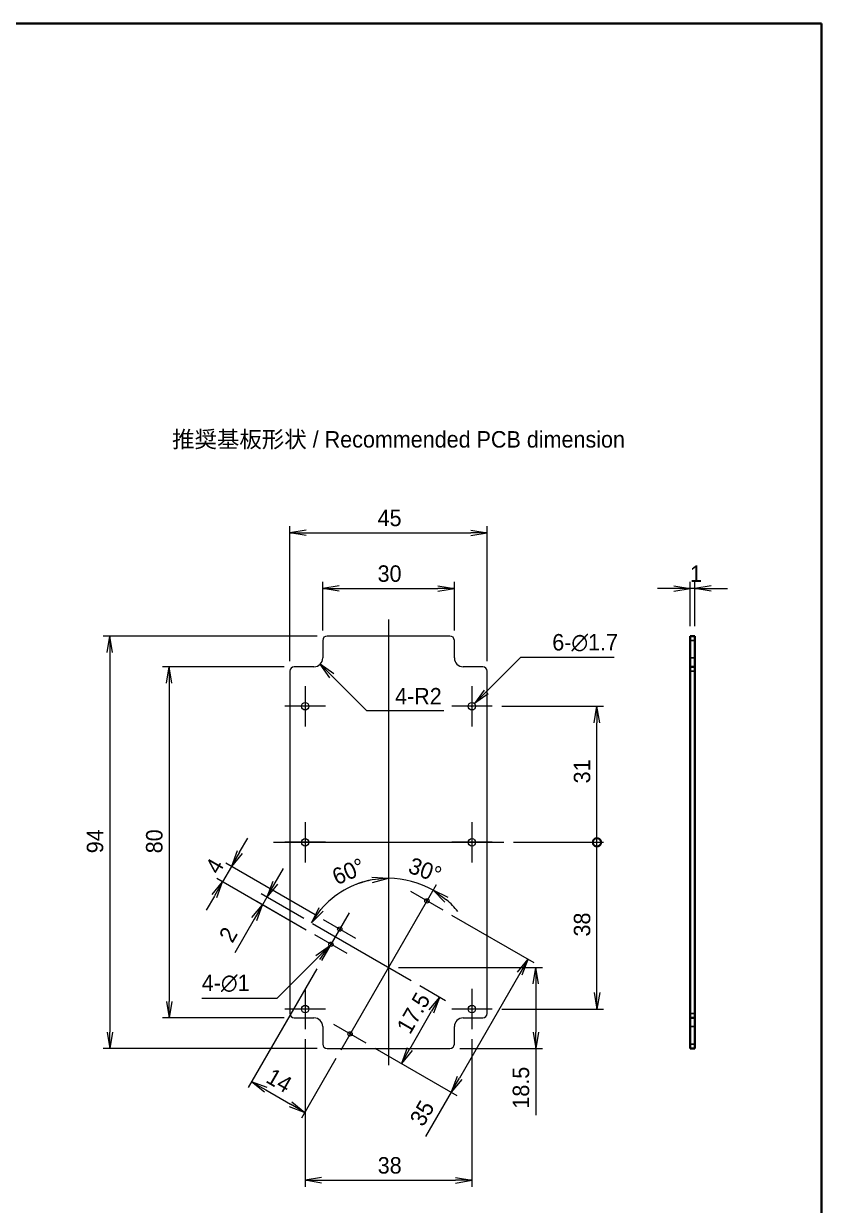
# Model space of a CAD drawing. Header units: millimetres. Extents: x 0 to 2180, y 0 to 422.
# Drawn here: x 1402.2 to 1584, y 152.3 to 421.5 of the extents above; entities that cross this region are included whole.
import ezdxf

# ---------------------------------------------------------------- set-up
doc = ezdxf.new("R2010")
doc.units = ezdxf.units.MM
doc.header["$LTSCALE"] = 1.5
doc.layers.get('Defpoints').update_dxf_attribs({"lineweight": 25})
for name, color, linetype, lineweight in [('Border (ISO)', 7, 'Continuous', 35), ('Center Mark (ISO)', 131, 'Continuous', 18), ('Centerline (ISO)', 131, 'Continuous', 18), ('Dimension (ISO)', 7, 'Continuous', 18), ('Dimension (ISO) @ 1', 7, 'Continuous', 18), ('Symbol (ISO)', 7, 'Continuous', 18), ('Visible (ISO)', 7, 'Continuous', 35), ('Visible Narrow (ISO)', 7, 'Continuous', 25)]:
    doc.layers.add(name, color=color, linetype=linetype, lineweight=lineweight)
doc.styles.add('Note Text (TK)', font='MS PGothic.ttf')
doc.dimstyles.new('Default - Method 1b (TK)', dxfattribs={"dimscale": 1.5, "dimtxt": 2.5, "dimasz": 2.5, "dimexe": 1, "dimexo": 1.5, "dimgap": 1, "dimtad": 1, "dimrnd": 1e-08, "dimdsep": 46, "dimtxsty": 'Note Text (TK)', "dimblk": 'OPEN', "dimcen": 0.09, "dimdle": 5, "dimclrd": 100, "dimclre": 100, "dimclrt": 7, "dimadec": 1, "dimazin": 1, "dimtfac": 1, "dimtmove": 0, "dimatfit": 3, "dimldrblk": 'OPEN', "dimfxl": 1, "dimtolj": 1, "dimlwd": -1, "dimlwe": -1, "dimarcsym": 0})

# ---------------------------------------------------------------- blocks, each defined once
blk = doc.blocks.new('図面枠 tk図枠')
at = {"layer": 'Border (ISO)'}
for p, q in [((14.5, 289), (405.5, 289)), ((405.5, 289), (405.5, 8))]:
    blk.add_line(p, q, dxfattribs=at)
blk = doc.blocks.new('_Open')
at = {"color": 0, "linetype": 'ByBlock', "lineweight": -2}
for p, q in [((-1, 0.167), (0, 0)), ((-1, -0.167), (0, 0)), ((0, 0), (-1, 0))]:
    blk.add_line(p, q, dxfattribs=at)
blk = doc.blocks.new('*D117')
at = {"layer": 'Defpoints', "color": 0}
for p in [(1456.64, 220.75), (1468.03, 216.48), (1468.55, 213.88)]:
    blk.add_point(p, dxfattribs=at)
at = {"layer": 'Dimension (ISO)', "color": 100}
for p, q in [((1459.51, 225.73), (1461.39, 228.98)), ((1466.6, 215), (1455.34, 221.5)), ((1466.08, 217.61), (1456.34, 223.23)), ((1457.64, 222.48), (1456.64, 220.75)), ((1454.76, 217.5), (1450.3, 209.78))]:
    blk.add_line(p, q, dxfattribs=at)
at = {"layer": 'Dimension (ISO)', "color": 100, "xscale": 3.75, "yscale": 3.75, "zscale": 3.75}
for p, rotation in [((1457.64, 222.48), 240), ((1456.64, 220.75), 59.99999999999999)]:
    blk.add_blockref('_Open', p, dxfattribs=dict(at, rotation=rotation))
at = {"layer": 'Dimension (ISO)', "color": 7, "insert": (1448.13, 212.76), "char_height": 3.75, "attachment_point": 4, "rotation": 60, "style": 'Note Text (TK)'}
blk.add_mtext('\\A1;2', dxfattribs=at)
blk = doc.blocks.new('*D118')
at = {"layer": 'Defpoints', "color": 0}
for p in [(1447.55, 226), (1470.55, 217.34), (1468.55, 213.88)]:
    blk.add_point(p, dxfattribs=at)
at = {"layer": 'Dimension (ISO)', "color": 100}
for p, q in [((1451.42, 232.71), (1453.3, 235.96)), ((1449.55, 229.47), (1447.55, 226)), ((1468.6, 218.47), (1448.25, 230.22)), ((1466.6, 215), (1446.25, 226.75)), ((1445.67, 222.75), (1443.8, 219.51))]:
    blk.add_line(p, q, dxfattribs=at)
at = {"layer": 'Dimension (ISO)', "color": 100, "xscale": 3.75, "yscale": 3.75, "zscale": 3.75}
for p, rotation in [((1449.55, 229.47), 239.9999999999999), ((1447.55, 226), 59.99999999999988)]:
    blk.add_blockref('_Open', p, dxfattribs=dict(at, rotation=rotation))
at = {"layer": 'Dimension (ISO)', "color": 7, "insert": (1445.03, 228.4), "char_height": 3.75, "attachment_point": 4, "rotation": 60, "style": 'Note Text (TK)'}
blk.add_mtext('\\A1;4', dxfattribs=at)
blk = doc.blocks.new('*D119')
at = {"layer": 'Defpoints', "color": 0}
for p in [(1470.1, 208.07), (1474.48, 187.65), (1466.28, 173.45)]:
    blk.add_point(p, dxfattribs=at)
at = {"layer": 'Dimension (ISO)', "color": 100}
for p, q in [((1468.98, 206.12), (1453.4, 179.15)), ((1473.35, 185.7), (1465.53, 172.15)), ((1457.4, 178.57), (1463.03, 175.32))]:
    blk.add_line(p, q, dxfattribs=at)
at = {"layer": 'Dimension (ISO)', "color": 100, "xscale": 3.75, "yscale": 3.75, "zscale": 3.75}
for p, rotation in [((1454.15, 180.45), 149.9999999999994), ((1466.28, 173.45), 329.9999999999994)]:
    blk.add_blockref('_Open', p, dxfattribs=dict(at, rotation=rotation))
at = {"layer": 'Dimension (ISO)', "color": 7, "insert": (1458.08, 182.08), "char_height": 3.75, "attachment_point": 4, "rotation": 330, "style": 'Note Text (TK)'}
blk.add_mtext('\\A1;14', dxfattribs=at)
blk = doc.blocks.new('*D120')
at = {"layer": 'Defpoints', "color": 0}
for p in [(1490.55, 203.48), (1497.04, 199.73), (1480.28, 189.2)]:
    blk.add_point(p, dxfattribs=at)
at = {"layer": 'Dimension (ISO)', "color": 100}
for p, q in [((1492.5, 202.36), (1498.34, 198.98)), ((1490.17, 187.83), (1495.17, 196.49)), ((1482.23, 188.08), (1489.59, 183.83))]:
    blk.add_line(p, q, dxfattribs=at)
at = {"layer": 'Dimension (ISO)', "color": 100, "xscale": 3.75, "yscale": 3.75, "zscale": 3.75}
for p, rotation in [((1497.04, 199.73), 59.99999999999999), ((1488.29, 184.58), 240)]:
    blk.add_blockref('_Open', p, dxfattribs=dict(at, rotation=rotation))
at = {"layer": 'Dimension (ISO)', "color": 7, "insert": (1488.65, 191.94), "char_height": 3.75, "attachment_point": 4, "rotation": 60, "style": 'Note Text (TK)'}
blk.add_mtext('\\A1;17.5', dxfattribs=at)
blk = doc.blocks.new('*D121')
at = {"layer": 'Defpoints', "color": 0}
for p in [(1497.78, 219.51), (1517.14, 208.34), (1480.28, 189.2)]:
    blk.add_point(p, dxfattribs=at)
at = {"layer": 'Dimension (ISO)', "color": 100}
for p, q in [((1499.73, 218.39), (1518.44, 207.59)), ((1515.27, 205.09), (1501.52, 181.27)), ((1482.23, 188.08), (1500.94, 177.28)), ((1499.64, 178.03), (1493.81, 167.93))]:
    blk.add_line(p, q, dxfattribs=at)
at = {"layer": 'Dimension (ISO)', "color": 100, "xscale": 3.75, "yscale": 3.75, "zscale": 3.75}
for p, rotation in [((1517.14, 208.34), 59.99999999999999), ((1499.64, 178.03), 240)]:
    blk.add_blockref('_Open', p, dxfattribs=dict(at, rotation=rotation))
at = {"layer": 'Dimension (ISO)', "color": 7, "insert": (1491.64, 170.91), "char_height": 3.75, "attachment_point": 4, "rotation": 60, "style": 'Note Text (TK)'}
blk.add_mtext('\\A1;35', dxfattribs=at)
blk = doc.blocks.new('*D122')
at = {"layer": 'Defpoints', "color": 0}
for p in [(1471.87, 211.4), (1472.58, 212.1)]:
    blk.add_point(p, dxfattribs=at)
at = {"layer": 'Dimension (ISO)', "color": 100}
for p, q in [((1472.09, 211.75), (1472.36, 211.75)), ((1472.23, 211.62), (1472.23, 211.89)), ((1459.95, 199.47), (1469.22, 208.75)), ((1442.79, 199.47), (1459.95, 199.47))]:
    blk.add_line(p, q, dxfattribs=at)
at = {"layer": 'Dimension (ISO)', "color": 100, "xscale": 3.75, "yscale": 3.75, "zscale": 3.75, "rotation": 44.9999999999908}
blk.add_blockref('_Open', (1471.87, 211.4), dxfattribs=at)
at = {"layer": 'Dimension (ISO)', "color": 7, "insert": (1442.79, 202.85), "char_height": 3.75, "attachment_point": 4, "style": 'Note Text (TK)'}
blk.add_mtext('\\A1;\\fＭＳ Ｐゴシック|b0|i0;4-∅1', dxfattribs=at)
blk = doc.blocks.new('*D123')
at = {"layer": 'Defpoints', "color": 0}
for p in [(1466.35, 192.38), (1504.35, 192.38), (1504.35, 157.98)]:
    blk.add_point(p, dxfattribs=at)
at = {"layer": 'Dimension (ISO)', "color": 100}
for p, q in [((1466.35, 190.13), (1466.35, 156.48)), ((1504.35, 190.13), (1504.35, 156.48)), ((1470.1, 157.98), (1500.6, 157.98))]:
    blk.add_line(p, q, dxfattribs=at)
at = {"layer": 'Dimension (ISO)', "color": 100, "xscale": 3.75, "yscale": 3.75, "zscale": 3.75, "rotation": 180}
blk.add_blockref('_Open', (1466.35, 157.98), dxfattribs=at)
at = {"layer": 'Dimension (ISO)', "color": 100, "xscale": 3.75, "yscale": 3.75, "zscale": 3.75}
blk.add_blockref('_Open', (1504.35, 157.98), dxfattribs=at)
at = {"layer": 'Dimension (ISO)', "color": 7, "insert": (1482.89, 161.36), "char_height": 3.75, "attachment_point": 4, "style": 'Note Text (TK)'}
blk.add_mtext('\\A1;38', dxfattribs=at)
blk = doc.blocks.new('*D124')
at = {"layer": 'Defpoints', "color": 0}
for p in [(1485.35, 206.48), (1499.35, 187.98), (1518.93, 187.98)]:
    blk.add_point(p, dxfattribs=at)
at = {"layer": 'Dimension (ISO)', "color": 100}
for p, q in [((1487.6, 206.48), (1520.43, 206.48)), ((1518.93, 202.73), (1518.93, 191.73)), ((1501.6, 187.98), (1520.43, 187.98)), ((1518.93, 187.98), (1518.93, 172.8))]:
    blk.add_line(p, q, dxfattribs=at)
at = {"layer": 'Dimension (ISO)', "color": 100, "xscale": 3.75, "yscale": 3.75, "zscale": 3.75}
for p, rotation in [((1518.93, 206.48), 90), ((1518.93, 187.98), 270)]:
    blk.add_blockref('_Open', p, dxfattribs=dict(at, rotation=rotation))
at = {"layer": 'Dimension (ISO)', "color": 7, "insert": (1515.55, 174.3), "char_height": 3.75, "attachment_point": 4, "rotation": 90, "style": 'Note Text (TK)'}
blk.add_mtext('\\A1;18.5', dxfattribs=at)
blk = doc.blocks.new('_DotSmall')
at = {"color": 0, "linetype": 'ByBlock', "const_width": 0.5}
blk.add_lwpolyline([(-0.0625, 0, 1), (0.0625, 0, 1)], format="xyb", close=True, dxfattribs=at)
blk = doc.blocks.new('*D125')
at = {"layer": 'Defpoints', "color": 0}
for p in [(1511.6, 234.98), (1532.85, 234.98), (1508.95, 196.98)]:
    blk.add_point(p, dxfattribs=at)
at = {"layer": 'Dimension (ISO)', "color": 100}
for p, q in [((1513.85, 234.98), (1534.35, 234.98)), ((1532.85, 200.73), (1532.85, 234.98)), ((1511.2, 196.98), (1534.35, 196.98))]:
    blk.add_line(p, q, dxfattribs=at)
at = {"layer": 'Dimension (ISO)', "color": 100, "xscale": 3.75, "yscale": 3.75, "zscale": 3.75}
for name, p, rotation in [('_DotSmall', (1532.85, 234.98), 90), ('_Open', (1532.85, 196.98), 270)]:
    blk.add_blockref(name, p, dxfattribs=dict(at, rotation=rotation))
at = {"layer": 'Dimension (ISO)', "color": 7, "insert": (1529.48, 213.52), "char_height": 3.75, "attachment_point": 4, "rotation": 90, "style": 'Note Text (TK)'}
blk.add_mtext('\\A1;38', dxfattribs=at)
blk = doc.blocks.new('*D126')
at = {"layer": 'Defpoints', "color": 0}
for p in [(1508.95, 265.98), (1532.85, 265.98), (1511.6, 234.98)]:
    blk.add_point(p, dxfattribs=at)
at = {"layer": 'Dimension (ISO)', "color": 100}
for p, q in [((1511.2, 265.98), (1534.35, 265.98)), ((1532.85, 234.98), (1532.85, 262.23)), ((1513.85, 234.98), (1534.35, 234.98))]:
    blk.add_line(p, q, dxfattribs=at)
at = {"layer": 'Dimension (ISO)', "color": 100, "xscale": 3.75, "yscale": 3.75, "zscale": 3.75}
for name, p, rotation in [('_Open', (1532.85, 265.98), 90), ('_DotSmall', (1532.85, 234.98), 270)]:
    blk.add_blockref(name, p, dxfattribs=dict(at, rotation=rotation))
at = {"layer": 'Dimension (ISO)', "color": 7, "insert": (1529.48, 248.41), "char_height": 3.75, "attachment_point": 4, "rotation": 90, "style": 'Note Text (TK)'}
blk.add_mtext('\\A1;31', dxfattribs=at)
blk = doc.blocks.new('*D127')
at = {"layer": 'Defpoints', "color": 0}
for p in [(1463.85, 274.98), (1435.35, 194.98), (1463.85, 194.98)]:
    blk.add_point(p, dxfattribs=at)
at = {"layer": 'Dimension (ISO)', "color": 100}
for p, q in [((1461.6, 274.98), (1433.85, 274.98)), ((1435.35, 271.23), (1435.35, 198.73)), ((1461.6, 194.98), (1433.85, 194.98))]:
    blk.add_line(p, q, dxfattribs=at)
at = {"layer": 'Dimension (ISO)', "color": 100, "xscale": 3.75, "yscale": 3.75, "zscale": 3.75}
for p, rotation in [((1435.35, 274.98), 90), ((1435.35, 194.98), 270)]:
    blk.add_blockref('_Open', p, dxfattribs=dict(at, rotation=rotation))
at = {"layer": 'Dimension (ISO)', "color": 7, "insert": (1431.98, 232.48), "char_height": 3.75, "attachment_point": 4, "rotation": 90, "style": 'Note Text (TK)'}
blk.add_mtext('\\A1;80', dxfattribs=at)
blk = doc.blocks.new('*D100')
at = {"layer": 'Defpoints', "color": 0}
for p in [(1471.35, 281.98), (1421.85, 187.98), (1471.35, 187.98)]:
    blk.add_point(p, dxfattribs=at)
at = {"layer": 'Dimension (ISO)', "color": 100}
for p, q in [((1469.1, 281.98), (1420.35, 281.98)), ((1421.85, 278.23), (1421.85, 191.73)), ((1469.1, 187.98), (1420.35, 187.98))]:
    blk.add_line(p, q, dxfattribs=at)
at = {"layer": 'Dimension (ISO)', "color": 100, "xscale": 3.75, "yscale": 3.75, "zscale": 3.75}
for p, rotation in [((1421.85, 281.98), 90), ((1421.85, 187.98), 270)]:
    blk.add_blockref('_Open', p, dxfattribs=dict(at, rotation=rotation))
at = {"layer": 'Dimension (ISO)', "color": 7, "insert": (1418.48, 232.49), "char_height": 3.75, "attachment_point": 4, "rotation": 90, "style": 'Note Text (TK)'}
blk.add_mtext('\\A1;94', dxfattribs=at)
blk = doc.blocks.new('*D101')
at = {"layer": 'Defpoints', "color": 0}
for p in [(1500.35, 292.8), (1470.35, 280.98), (1500.35, 280.98)]:
    blk.add_point(p, dxfattribs=at)
at = {"layer": 'Dimension (ISO)', "color": 100}
for p, q in [((1470.35, 283.23), (1470.35, 294.3)), ((1500.35, 283.23), (1500.35, 294.3)), ((1474.1, 292.8), (1496.6, 292.8))]:
    blk.add_line(p, q, dxfattribs=at)
at = {"layer": 'Dimension (ISO)', "color": 100, "xscale": 3.75, "yscale": 3.75, "zscale": 3.75, "rotation": 180}
blk.add_blockref('_Open', (1470.35, 292.8), dxfattribs=at)
at = {"layer": 'Dimension (ISO)', "color": 100, "xscale": 3.75, "yscale": 3.75, "zscale": 3.75}
blk.add_blockref('_Open', (1500.35, 292.8), dxfattribs=at)
at = {"layer": 'Dimension (ISO)', "color": 7, "insert": (1482.86, 296.18), "char_height": 3.75, "attachment_point": 4, "style": 'Note Text (TK)'}
blk.add_mtext('\\A1;30', dxfattribs=at)
blk = doc.blocks.new('*D102')
at = {"layer": 'Defpoints', "color": 0}
for p in [(1507.85, 305.48), (1462.85, 273.98), (1507.85, 273.98)]:
    blk.add_point(p, dxfattribs=at)
at = {"layer": 'Dimension (ISO)', "color": 100}
for p, q in [((1462.85, 276.23), (1462.85, 306.98)), ((1507.85, 276.23), (1507.85, 306.98)), ((1466.6, 305.48), (1504.1, 305.48))]:
    blk.add_line(p, q, dxfattribs=at)
at = {"layer": 'Dimension (ISO)', "color": 100, "xscale": 3.75, "yscale": 3.75, "zscale": 3.75, "rotation": 180}
blk.add_blockref('_Open', (1462.85, 305.48), dxfattribs=at)
at = {"layer": 'Dimension (ISO)', "color": 100, "xscale": 3.75, "yscale": 3.75, "zscale": 3.75}
blk.add_blockref('_Open', (1507.85, 305.48), dxfattribs=at)
at = {"layer": 'Dimension (ISO)', "color": 7, "insert": (1482.86, 308.86), "char_height": 3.75, "attachment_point": 4, "style": 'Note Text (TK)'}
blk.add_mtext('\\A1;45', dxfattribs=at)
blk = doc.blocks.new('*D103')
at = {"layer": 'Defpoints', "color": 0}
for p in [(1504.95, 266.58), (1503.75, 265.38)]:
    blk.add_point(p, dxfattribs=at)
at = {"layer": 'Dimension (ISO)', "color": 100}
for p, q in [((1515.44, 277.07), (1507.6, 269.24)), ((1536.77, 277.07), (1515.44, 277.07)), ((1504.22, 265.98), (1504.49, 265.98)), ((1504.35, 265.85), (1504.35, 266.12))]:
    blk.add_line(p, q, dxfattribs=at)
at = {"layer": 'Dimension (ISO)', "color": 100, "xscale": 3.75, "yscale": 3.75, "zscale": 3.75, "rotation": 224.9999999999945}
blk.add_blockref('_Open', (1504.95, 266.58), dxfattribs=at)
at = {"layer": 'Dimension (ISO)', "color": 7, "insert": (1522.67, 280.44), "char_height": 3.75, "attachment_point": 4, "style": 'Note Text (TK)'}
blk.add_mtext('\\A1;\\fＭＳ Ｐゴシック|b0|i0;6-∅1.7', dxfattribs=at)
blk = doc.blocks.new('*D104')
at = {"layer": 'Defpoints', "color": 0}
for p in [(1468.35, 276.98), (1469.77, 275.57)]:
    blk.add_point(p, dxfattribs=at)
at = {"layer": 'Dimension (ISO)', "color": 100}
for p, q in [((1480.44, 264.9), (1472.42, 272.92)), ((1497.96, 264.9), (1480.44, 264.9))]:
    blk.add_line(p, q, dxfattribs=at)
at = {"layer": 'Dimension (ISO)', "color": 100, "xscale": 3.75, "yscale": 3.75, "zscale": 3.75, "rotation": 135.0000000000046}
blk.add_blockref('_Open', (1469.77, 275.57), dxfattribs=at)
at = {"layer": 'Dimension (ISO)', "color": 7, "insert": (1486.84, 268.27), "char_height": 3.75, "attachment_point": 4, "style": 'Note Text (TK)'}
blk.add_mtext('\\A1;\\fＭＳ Ｐゴシック|b0|i0;4-R2', dxfattribs=at)
blk = doc.blocks.new('*D105')
at = {"layer": 'Defpoints', "color": 0}
for p in [(1485.35, 285.73), (1472.31, 222.03), (1468.03, 216.48), (1485.35, 206.48)]:
    blk.add_point(p, dxfattribs=at)
at = {"layer": 'Dimension (ISO)', "color": 100}
blk.add_arc((1485.35, 206.48), 20.29, 100.6034, 139.3966, dxfattribs=at)
at = {"layer": 'Dimension (ISO)', "color": 100, "xscale": 3.75, "yscale": 3.75, "zscale": 3.75}
for p, rotation in [((1485.35, 226.78), 5.301677496016385), ((1467.78, 216.63), 234.6983225039835)]:
    blk.add_blockref('_Open', p, dxfattribs=dict(at, rotation=rotation))
at = {"layer": 'Dimension (ISO)', "color": 7, "insert": (1472.84, 226.86), "char_height": 3.75, "attachment_point": 4, "rotation": 23.3705, "style": 'Note Text (TK)'}
blk.add_mtext('\\A1;60°', dxfattribs=at)
blk = doc.blocks.new('*D106')
at = {"layer": 'Defpoints', "color": 0}
for p in [(1485.35, 285.73), (1488.88, 226.47), (1496.23, 225.32), (1485.35, 206.48)]:
    blk.add_point(p, dxfattribs=at)
at = {"layer": 'Dimension (ISO)', "color": 100}
for start, end in [(100.5995, 111.199), (60, 90), (38.801, 49.4005)]:
    blk.add_arc((1485.35, 206.48), 20.3, start, end, dxfattribs=at)
at = {"layer": 'Dimension (ISO)', "color": 100, "xscale": 3.75, "yscale": 3.75, "zscale": 3.75}
for p, rotation in [((1485.35, 226.78), 5.299739383891842), ((1495.5, 224.06), 144.7002606161079)]:
    blk.add_blockref('_Open', p, dxfattribs=dict(at, rotation=rotation))
at = {"layer": 'Dimension (ISO)', "color": 7, "insert": (1490.21, 229.9), "char_height": 3.75, "attachment_point": 4, "rotation": 340.0929, "style": 'Note Text (TK)'}
blk.add_mtext('\\A1;30°', dxfattribs=at)
blk = doc.blocks.new('*D107')
at = {"layer": 'Defpoints', "color": 0}
for p in [(1554.13, 292.8), (1554.13, 281.98), (1555.13, 281.98)]:
    blk.add_point(p, dxfattribs=at)
at = {"layer": 'Dimension (ISO)', "color": 100}
for p, q in [((1554.13, 284.23), (1554.13, 294.3)), ((1555.13, 284.23), (1555.13, 294.3)), ((1550.38, 292.8), (1546.63, 292.8)), ((1555.13, 292.8), (1554.13, 292.8)), ((1558.88, 292.8), (1562.63, 292.8))]:
    blk.add_line(p, q, dxfattribs=at)
at = {"layer": 'Dimension (ISO)', "color": 100, "xscale": 3.75, "yscale": 3.75, "zscale": 3.75}
blk.add_blockref('_Open', (1554.13, 292.8), dxfattribs=at)
at = {"layer": 'Dimension (ISO)', "color": 100, "xscale": 3.75, "yscale": 3.75, "zscale": 3.75, "rotation": 180}
blk.add_blockref('_Open', (1555.13, 292.8), dxfattribs=at)
at = {"layer": 'Dimension (ISO)', "color": 7, "insert": (1554.07, 296.18), "char_height": 3.75, "attachment_point": 4, "style": 'Note Text (TK)'}
blk.add_mtext('\\A1;1', dxfattribs=at)

msp = doc.modelspace()

# ---------------------------------------------------------------- linework, layer by layer
at = {"layer": 'Center Mark (ISO)', "linetype": 'Continuous'}
for p, q in [((1466.3511, 270.5834), (1466.3511, 261.3834)), ((1504.3511, 270.5834), (1504.3511, 261.3834)), ((1470.9511, 265.9834), (1461.7511, 265.9834)), ((1508.9511, 265.9834), (1499.7511, 265.9834)), ((1466.3511, 239.5834), (1466.3511, 230.3834)), ((1504.3511, 239.5834), (1504.3511, 230.3834)), ((1470.9511, 234.9834), (1461.7511, 234.9834)), ((1508.9511, 234.9834), (1499.7511, 234.9834)), ((1497.7817, 219.5139), (1490.4205, 223.7639)), ((1477.9074, 213.0905), (1470.5462, 217.3405)), ((1475.9074, 209.6264), (1468.5462, 213.8764)), ((1466.3511, 201.5834), (1466.3511, 192.3834)), ((1504.3511, 201.5834), (1504.3511, 192.3834)), ((1470.9511, 196.9834), (1461.7511, 196.9834)), ((1508.9511, 196.9834), (1499.7511, 196.9834)), ((1480.2817, 189.203), (1472.9205, 193.453))]:
    msp.add_line(p, q, dxfattribs=at)
at = {"layer": 'Centerline (ISO)', "linetype": 'Continuous'}
for p, q in [((1485.3511, 285.7334), (1485.3511, 184.2334)), ((1459.1011, 234.9834), (1511.6011, 234.9834)), ((1496.2261, 225.3195), (1474.4761, 187.6474)), ((1476.3518, 218.8961), (1470.1018, 208.0708)), ((1468.0306, 216.4834), (1490.5473, 203.4834))]:
    msp.add_line(p, q, dxfattribs=at)
at = {"layer": 'Visible (ISO)', "linetype": 'Continuous', "lineweight": 18}
for p, q in [((1470.3511, 280.9834), (1470.3511, 276.9834)), ((1499.3511, 281.9834), (1471.3511, 281.9834)), ((1500.3511, 276.9834), (1500.3511, 280.9834)), ((1468.3511, 274.9834), (1463.8511, 274.9834)), ((1506.8511, 274.9834), (1502.3511, 274.9834)), ((1462.8511, 273.9834), (1462.8511, 195.9834)), ((1507.8511, 195.9834), (1507.8511, 273.9834)), ((1463.8511, 194.9834), (1468.3511, 194.9834)), ((1502.3511, 194.9834), (1506.8511, 194.9834)), ((1470.3511, 192.9834), (1470.3511, 188.9834)), ((1500.3511, 188.9834), (1500.3511, 192.9834)), ((1471.3511, 187.9834), (1499.3511, 187.9834))]:
    msp.add_line(p, q, dxfattribs=at)
at = {"layer": 'Visible (ISO)', "linetype": 'Continuous'}
for p, q in [((1554.1318, 280.9834), (1554.1318, 281.9834)), ((1555.1318, 281.9834), (1554.1318, 281.9834)), ((1554.1318, 276.9834), (1554.1318, 280.9834)), ((1555.1318, 281.9834), (1555.1318, 280.9834)), ((1555.1318, 280.9834), (1555.1318, 276.9834)), ((1554.1318, 276.9834), (1554.1318, 274.9834)), ((1554.1318, 273.9834), (1554.1318, 274.9834)), ((1555.1318, 274.9834), (1554.1318, 274.9834)), ((1555.1318, 274.9834), (1555.1318, 276.9834)), ((1555.1318, 274.9834), (1555.1318, 273.9834)), ((1554.1318, 195.9834), (1554.1318, 273.9834)), ((1555.1318, 273.9834), (1555.1318, 195.9834)), ((1554.1318, 194.9834), (1554.1318, 195.9834)), ((1554.1318, 194.9834), (1554.1318, 192.9834)), ((1554.1318, 194.9834), (1555.1318, 194.9834)), ((1555.1318, 195.9834), (1555.1318, 194.9834)), ((1555.1318, 192.9834), (1555.1318, 194.9834)), ((1554.1318, 188.9834), (1554.1318, 192.9834)), ((1555.1318, 192.9834), (1555.1318, 188.9834)), ((1554.1318, 187.9834), (1554.1318, 188.9834)), ((1555.1318, 188.9834), (1555.1318, 187.9834)), ((1554.1318, 187.9834), (1555.1318, 187.9834))]:
    msp.add_line(p, q, dxfattribs=at)
at = {"layer": 'Visible (ISO)', "linetype": 'Continuous', "lineweight": 18}
for centre, radius in [((1466.3511, 265.9834), 0.85), ((1504.3511, 265.9834), 0.85), ((1466.3511, 234.9834), 0.85), ((1504.3511, 234.9834), 0.85), ((1494.1011, 221.6389), 0.5), ((1474.2268, 215.2155), 0.5), ((1472.2268, 211.7514), 0.5), ((1466.3511, 196.9834), 0.85), ((1504.3511, 196.9834), 0.85), ((1476.6011, 191.328), 0.5)]:
    msp.add_circle(centre, radius, dxfattribs=at)
for centre, radius, start, end in [((1471.3511, 280.9834), 1, 90, 180), ((1499.3511, 280.9834), 1, 0, 90), ((1463.8511, 273.9834), 1, 90, 180), ((1468.3511, 276.9834), 2, 270, 0), ((1502.3511, 276.9834), 2, 180, 270), ((1506.8511, 273.9834), 1, 0, 90), ((1463.8511, 195.9834), 1, 180, 270), ((1468.3511, 192.9834), 2, 0, 90), ((1502.3511, 192.9834), 2, 90, 180), ((1506.8511, 195.9834), 1, 270, 0), ((1471.3511, 188.9834), 1, 180, 270), ((1499.3511, 188.9834), 1, 270, 0)]:
    msp.add_arc(centre, radius, start, end, dxfattribs=at)
at = {"layer": 'Visible Narrow (ISO)', "linetype": 'Continuous'}
for p, q in [((1554.1318, 280.9834), (1555.1318, 280.9834)), ((1555.1318, 276.9834), (1554.1318, 276.9834)), ((1554.1318, 273.9834), (1555.1318, 273.9834)), ((1555.1318, 195.9834), (1554.1318, 195.9834)), ((1554.1318, 192.9834), (1555.1318, 192.9834)), ((1555.1318, 188.9834), (1554.1318, 188.9834))]:
    msp.add_line(p, q, dxfattribs=at)

# ---------------------------------------------------------------- block references
at = {"xscale": 1.5, "yscale": 1.5, "zscale": 1.5}
msp.add_blockref('図面枠 tk図枠', (975.75, -12), dxfattribs=at)

# ---------------------------------------------------------------- texts
at = {"layer": 'Symbol (ISO)', "color": 7, "insert": (1436.0145, 326.5698), "char_height": 3.75, "width": 111.447372, "attachment_point": 4, "line_spacing_factor": 1.5, "style": 'Note Text (TK)'}
msp.add_mtext('\\fＭＳ Ｐゴシック|b0|i0;推奨基板形状 / Recommended PCB dimension', dxfattribs=at)

# ---------------------------------------------------------------- dimensions: what is measured, and where the dimension line sits
at = {"layer": 'Dimension (ISO) @ 1', "color": 100}
for base, p1, p2, angle, override, picture, middle in [((1507.8511, 305.4834), (1462.8511, 273.9834), (1507.8511, 273.9834), 180, {"dimscale": 1, "dimtxt": 3.75, "dimasz": 3.75, "dimexe": 1.5, "dimexo": 2.25, "dimgap": 1.5, "dimdec": 2, "dimcen": 0.135, "dimtol": 0, "dimlim": 0, "dimtp": 0, "dimtm": 0, "dimtdec": 2, "dimtix": 0, "dimtofl": 0, "dimtmove": 0, "dimatfit": 1}, '*D102', (1485.3511, 305.4834)), ((1500.3511, 292.8014), (1470.3511, 280.9834), (1500.3511, 280.9834), 180, {"dimscale": 1, "dimtxt": 3.75, "dimasz": 3.75, "dimexe": 1.5, "dimexo": 2.25, "dimgap": 1.5, "dimdec": 2, "dimcen": 0.135, "dimtol": 0, "dimlim": 0, "dimtp": 0, "dimtm": 0, "dimtdec": 2, "dimtix": 0, "dimtofl": 0, "dimtmove": 0, "dimatfit": 1}, '*D101', (1485.3511, 292.8014)), ((1554.1318, 292.8014), (1555.1318, 281.9834), (1554.1318, 281.9834), 180, {"dimscale": 1, "dimtxt": 3.75, "dimasz": 3.75, "dimexe": 1.5, "dimexo": 2.25, "dimgap": 1.5, "dimdec": 2, "dimcen": 0.135, "dimtol": 0, "dimlim": 0, "dimtp": 0, "dimtm": 0, "dimtdec": 2, "dimtix": 0, "dimtofl": 1, "dimtmove": 0, "dimatfit": 1}, '*D107', (1554.6318, 292.8014)), ((1421.8511, 187.9834), (1471.3511, 281.9834), (1471.3511, 187.9834), 90, {"dimscale": 1, "dimtxt": 3.75, "dimasz": 3.75, "dimexe": 1.5, "dimexo": 2.25, "dimgap": 1.5, "dimdec": 2, "dimcen": 0.135, "dimtol": 0, "dimlim": 0, "dimtp": 0, "dimtm": 0, "dimtdec": 2, "dimtix": 0, "dimtofl": 0, "dimtmove": 0, "dimatfit": 1}, '*D100', (1421.8511, 234.9834)), ((1435.3511, 194.9834), (1463.8511, 274.9834), (1463.8511, 194.9834), 90, {"dimscale": 1, "dimtxt": 3.75, "dimasz": 3.75, "dimexe": 1.5, "dimexo": 2.25, "dimgap": 1.5, "dimdec": 2, "dimcen": 0.135, "dimtol": 0, "dimlim": 0, "dimtp": 0, "dimtm": 0, "dimtdec": 2, "dimtix": 0, "dimtofl": 0, "dimtmove": 0, "dimatfit": 1}, '*D127', (1435.3511, 234.9834)), ((1532.8511, 265.9834), (1511.6011, 234.9834), (1508.9511, 265.9834), 90, {"dimscale": 1, "dimtxt": 3.75, "dimasz": 3.75, "dimexe": 1.5, "dimexo": 2.25, "dimgap": 1.5, "dimdec": 2, "dimblk1": 'DotSmall', "dimblk2": 'Open', "dimsah": 1, "dimcen": 0.135, "dimdle": 0, "dimtol": 0, "dimlim": 0, "dimtp": 0, "dimtm": 0, "dimtdec": 2, "dimtix": 0, "dimtofl": 0, "dimtmove": 0, "dimatfit": 1}, '*D126', (1532.8511, 250.4834)), ((1447.545, 226.0014), (1470.5462, 217.3405), (1468.5462, 213.8764), 60, {"dimscale": 1, "dimtxt": 3.75, "dimasz": 3.75, "dimexe": 1.5, "dimexo": 2.25, "dimgap": 1.5, "dimdec": 2, "dimcen": 0.135, "dimtol": 0, "dimlim": 0, "dimtp": 0, "dimtm": 0, "dimtdec": 2, "dimtix": 0, "dimtofl": 1, "dimtmove": 0, "dimatfit": 1}, '*D118', (1448.545, 227.7334)), ((1532.8511, 234.9834), (1508.9511, 196.9834), (1511.6011, 234.9834), 90, {"dimscale": 1, "dimtxt": 3.75, "dimasz": 3.75, "dimexe": 1.5, "dimexo": 2.25, "dimgap": 1.5, "dimdec": 2, "dimblk1": 'Open', "dimblk2": 'DotSmall', "dimsah": 1, "dimcen": 0.135, "dimdle": 0, "dimtol": 0, "dimlim": 0, "dimtp": 0, "dimtm": 0, "dimtdec": 2, "dimtix": 0, "dimtofl": 0, "dimtmove": 0, "dimatfit": 1}, '*D125', (1532.8511, 215.9834)), ((1456.6383, 220.7514), (1468.0306, 216.4834), (1468.5462, 213.8764), 240, {"dimscale": 1, "dimtxt": 3.75, "dimasz": 3.75, "dimexe": 1.5, "dimexo": 2.25, "dimgap": 1.5, "dimdec": 2, "dimcen": 0.135, "dimtol": 0, "dimlim": 0, "dimtp": 0, "dimtm": 0, "dimtdec": 2, "dimtix": 0, "dimtofl": 1, "dimtmove": 0, "dimatfit": 1}, '*D117', (1451.595, 212.0161)), ((1517.1413, 208.3366), (1480.2817, 189.203), (1497.7817, 219.5139), 60, {"dimscale": 1, "dimtxt": 3.75, "dimasz": 3.75, "dimexe": 1.5, "dimexo": 2.25, "dimgap": 1.5, "dimdec": 2, "dimcen": 0.135, "dimtol": 0, "dimlim": 0, "dimtp": 0, "dimtm": 0, "dimtdec": 2, "dimtix": 0, "dimtofl": 0, "dimtmove": 0, "dimatfit": 2}, '*D121', (1495.7858, 171.3479)), ((1466.2772, 173.4464), (1470.1018, 208.0708), (1474.4761, 187.6474), 150, {"dimscale": 1, "dimtxt": 3.75, "dimasz": 3.75, "dimexe": 1.5, "dimexo": 2.25, "dimgap": 1.5, "dimdec": 2, "dimcen": 0.135, "dimtol": 0, "dimlim": 0, "dimtp": 0, "dimtm": 0, "dimtdec": 2, "dimtix": 0, "dimtofl": 0, "dimtmove": 0, "dimatfit": 1}, '*D119', (1458.4319, 177.9759)), ((1518.928, 187.9834), (1485.3511, 206.4834), (1499.3511, 187.9834), 270, {"dimscale": 1, "dimtxt": 3.75, "dimasz": 3.75, "dimexe": 1.5, "dimexo": 2.25, "dimgap": 1.5, "dimdec": 2, "dimcen": 0.135, "dimtol": 0, "dimlim": 0, "dimtp": 0, "dimtm": 0, "dimtdec": 2, "dimtix": 0, "dimtofl": 0, "dimtmove": 0, "dimatfit": 2}, '*D124', (1518.928, 178.5147)), ((1497.0425, 199.7334), (1480.2817, 189.203), (1490.5473, 203.4834), 60, {"dimscale": 1, "dimtxt": 3.75, "dimasz": 3.75, "dimexe": 1.5, "dimexo": 2.25, "dimgap": 1.5, "dimdec": 2, "dimcen": 0.135, "dimtol": 0, "dimlim": 0, "dimtp": 0, "dimtm": 0, "dimtdec": 2, "dimtix": 0, "dimtofl": 0, "dimtmove": 0, "dimatfit": 1}, '*D120', (1493.6797, 193.909)), ((1504.3511, 157.9834), (1466.3511, 192.3834), (1504.3511, 192.3834), 180, {"dimscale": 1, "dimtxt": 3.75, "dimasz": 3.75, "dimexe": 1.5, "dimexo": 2.25, "dimgap": 1.5, "dimdec": 2, "dimcen": 0.135, "dimtol": 0, "dimlim": 0, "dimtp": 0, "dimtm": 0, "dimtdec": 2, "dimtix": 0, "dimtofl": 0, "dimtmove": 0, "dimatfit": 1}, '*D123', (1485.3511, 157.9834))]:
    dim = msp.add_linear_dim(base=base, p1=p1, p2=p2, angle=angle, dimstyle='Default - Method 1b (TK)', override=override, dxfattribs=at)
    dim.commit()
    dim.dimension.update_dxf_attribs({"geometry": picture, "text_midpoint": middle, "dimtype": 160})
for base, p1, p2, picture, middle in [((1472.3075, 222.0282), (1485.3511, 285.7334), (1468.0306, 216.4834), '*D105', (1477.3017, 225.1109)), ((1488.8761, 226.4747), (1496.2261, 225.3195), (1485.3511, 285.7334), '*D106', (1492.2631, 225.5701))]:
    dim = msp.add_angular_dim_3p(base=base, center=(1485.3511, 206.4834), p1=p1, p2=p2, dimstyle='Default - Method 1b (TK)', override={"dimscale": 1, "dimtxt": 3.75, "dimasz": 3.75, "dimexe": 1.5, "dimexo": 2.25, "dimgap": 1.5, "dimcen": 0.135, "dimse1": 1, "dimse2": 1, "dimadec": 0, "dimtol": 0, "dimlim": 0, "dimtp": 0, "dimtm": 0, "dimtdec": 0, "dimtix": 0, "dimtofl": 1, "dimtmove": 0, "dimatfit": 3}, dxfattribs=at)
    dim.commit()
    dim.dimension.update_dxf_attribs({"geometry": picture, "text_midpoint": middle, "dimtype": 165})
for p1, p2, text, picture, middle in [((1503.7501, 265.3824), (1504.9522, 266.5845), '\\fＭＳ Ｐゴシック|b0|i0;6-<>', '*D103', (1529.7222, 277.069)), ((1472.5803, 212.1049), (1471.8732, 211.3978), '\\fＭＳ Ｐゴシック|b0|i0;4-<>', '*D122', (1447.6345, 199.4709))]:
    dim = msp.add_diameter_dim_2p(p1=p1, p2=p2, text=text, dimstyle='Default - Method 1b (TK)', override={"dimscale": 1, "dimtxt": 3.75, "dimasz": 3.75, "dimexe": 1.5, "dimexo": 2.25, "dimgap": 1.5, "dimtih": 1, "dimtoh": 1, "dimdec": 2, "dimlfac": 1, "dimcen": 0.135, "dimtol": 0, "dimlim": 0, "dimtp": 0, "dimtm": 0, "dimtdec": 2, "dimtix": 0, "dimtofl": 0, "dimtmove": 0, "dimatfit": 3}, dxfattribs=at)
    dim.commit()
    dim.dimension.update_dxf_attribs({"geometry": picture, "text_midpoint": middle, "dimtype": 163})
dim = msp.add_radius_dim(center=(1468.3511, 276.9834), mpoint=(1469.7653, 275.5692), text='\\fＭＳ Ｐゴシック|b0|i0;4-<>', dimstyle='Default - Method 1b (TK)', override={"dimscale": 1, "dimtxt": 3.75, "dimasz": 3.75, "dimexe": 1.5, "dimexo": 2.25, "dimgap": 1.5, "dimtih": 1, "dimtoh": 1, "dimdec": 2, "dimlfac": 1, "dimcen": 0, "dimtol": 0, "dimlim": 0, "dimtp": 0, "dimtm": 0, "dimtdec": 2, "dimtix": 0, "dimtofl": 0, "dimtmove": 0, "dimatfit": 3}, dxfattribs=at)
dim.commit()
dim.dimension.update_dxf_attribs({"geometry": '*D104', "text_midpoint": (1492.4028, 264.8967), "dimtype": 164})

doc.saveas('drawing.dxf')
